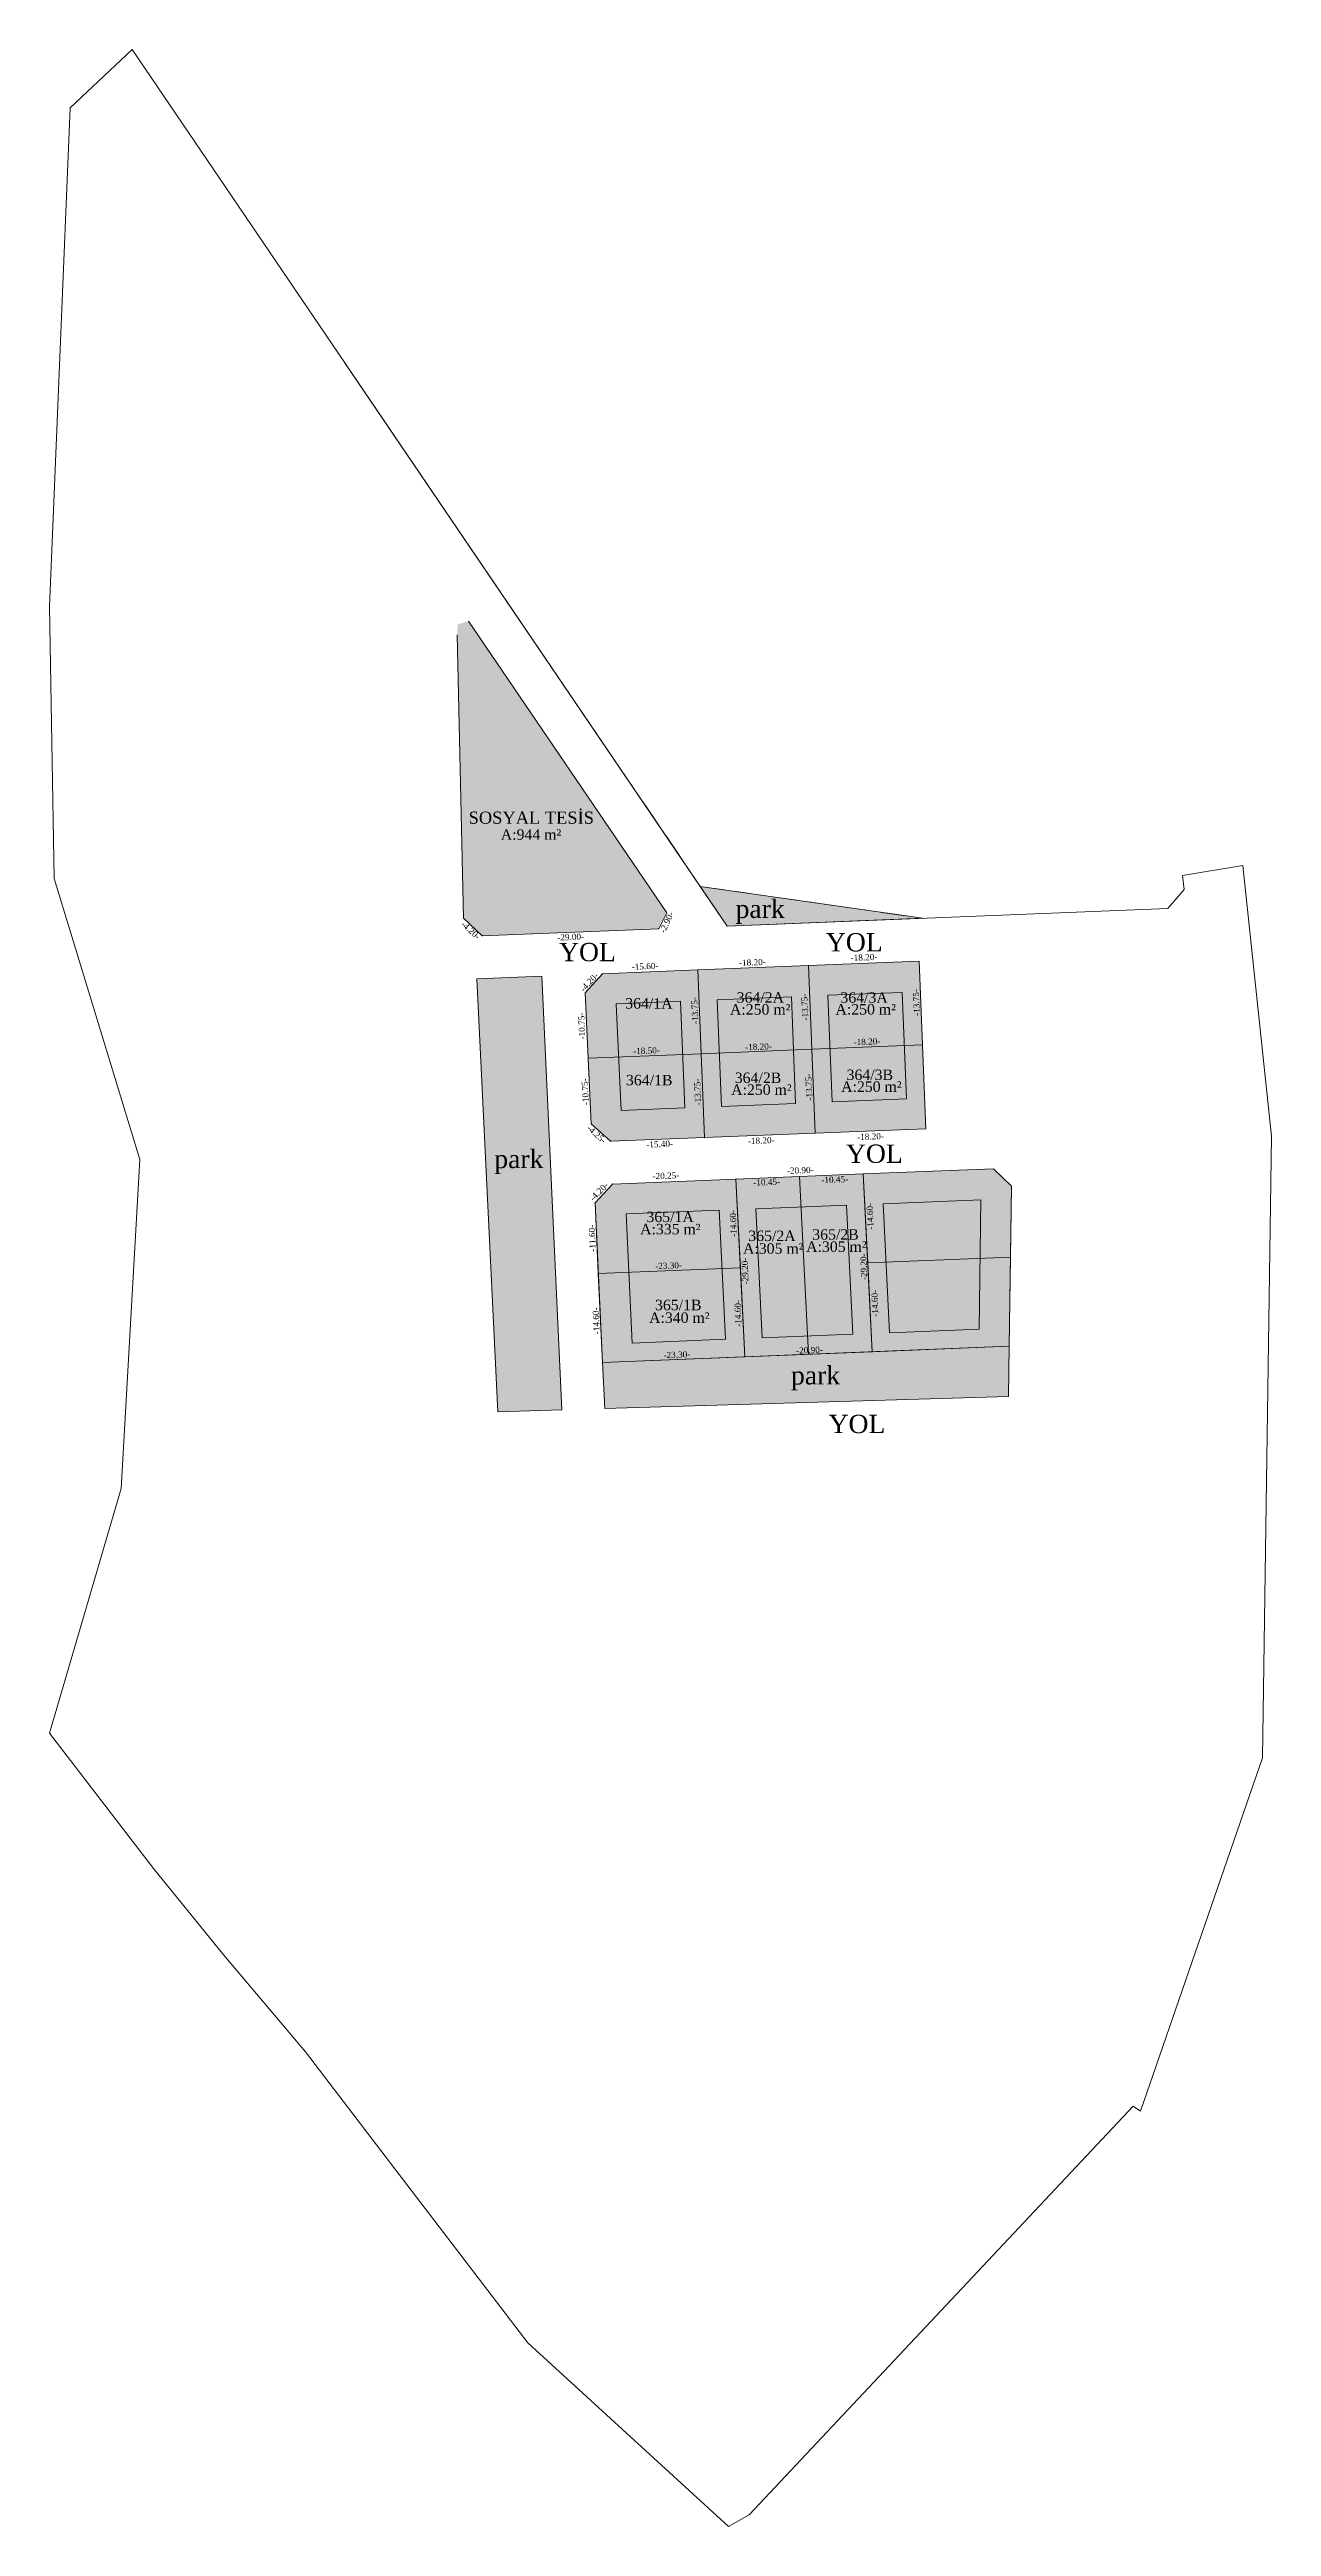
# Model space of a CAD drawing. Header units: millimetres. Extents: x 566284 to 574062, y 4517236 to 4521877.
# Drawn here: x 572928.5 to 573128.9, y 4517235.6 to 4517641.7 of the extents above; entities that cross this region are included whole.
import ezdxf

# ---------------------------------------------------------------- set-up
doc = ezdxf.new("R2010")
doc.units = ezdxf.units.MM
doc.layers.get('0').update_dxf_attribs({"color": 5, "lineweight": 0})
for name, color, linetype, lineweight in [('1_UYG_DISI', 6, 'Continuous', 0), ('DETAY_SNR_PAFTA', 251, 'Continuous', 0), ('DETAY_YAZI_PAFTA', 1, 'Continuous', 0), ('NKOT', 1, 'Continuous', 0), ('NOKTA_PARSEL_YENI', 18, 'Continuous', 0), ('SNRTIP_GECERLI', 30, 'Continuous', 0), ('YAPI OTURUM SINIRI', 253, 'Continuous', 0), ('yazı', 8, 'Continuous', 20), ('yeni', 4, 'Continuous', 0)]:
    doc.layers.add(name, color=color, linetype=linetype, lineweight=lineweight)
doc.styles.get("Standard").update_dxf_attribs({"font": 'TimesNewRoman.ttf'})

msp = doc.modelspace()

# ---------------------------------------------------------------- hatches: boundary and pattern name
h = msp.add_hatch(color=3)
h.dxf.hatch_style = 1
h.paths.add_polyline_path([(572997.22, 4517548), (572995.41, 4517547.48), (572995.34, 4517545.79), (572996.38, 4517499.3), (572999.45, 4517496.42), (573028.4, 4517497.57), (573029.71, 4517500.17)])
h = msp.add_hatch(color=3)
h.dxf.hatch_style = 1
h.paths.add_polyline_path([(573035.22, 4517504.52), (573039.64, 4517498.02), (573071.72, 4517499.3)])
h = msp.add_hatch(color=3)
h.dxf.hatch_style = 1
h.paths.add_polyline_path([(573009.2, 4517489.8), (572998.56, 4517489.37), (573001.99, 4517418.38), (573012.53, 4517418.69)])
h = msp.add_hatch(color=3)
h.dxf.hatch_style = 1
h.paths.add_polyline_path([(573085.9, 4517429.12), (573019.17, 4517426.46), (573019.53, 4517418.9), (573085.78, 4517420.89)])
at = {"layer": 'DETAY_YAZI_PAFTA'}
h = msp.add_hatch(color=256, dxfattribs=at)
h.dxf.hatch_style = 1
h.paths.add_polyline_path([(573034.79, 4517490.82), (573019.2, 4517490.2), (573016.34, 4517487.08), (573016.84, 4517476.34), (573035.34, 4517477.08)])
h = msp.add_hatch(color=256, dxfattribs=at)
h.dxf.hatch_style = 1
h.paths.add_polyline_path([(573035.34, 4517477.08), (573016.84, 4517476.34), (573017.34, 4517465.6), (573020.48, 4517462.73), (573035.88, 4517463.34)])
at = {"layer": 'yeni'}
h = msp.add_hatch(color=4, dxfattribs=at)
h.dxf.hatch_style = 1
h.paths.add_polyline_path([(573052.95, 4517491.54), (573034.79, 4517490.82), (573035.34, 4517477.08), (573053.5, 4517477.81)])
h = msp.add_hatch(color=4, dxfattribs=at)
h.dxf.hatch_style = 1
h.paths.add_polyline_path([(573071.12, 4517492.27), (573052.95, 4517491.54), (573053.5, 4517477.81), (573071.67, 4517478.53)])
h = msp.add_hatch(color=4, dxfattribs=at)
h.dxf.hatch_style = 1
h.paths.add_polyline_path([(573053.5, 4517477.81), (573035.34, 4517477.08), (573035.88, 4517463.34), (573054.05, 4517464.07)])
h = msp.add_hatch(color=4, dxfattribs=at)
h.dxf.hatch_style = 1
h.paths.add_polyline_path([(573071.67, 4517478.53), (573053.5, 4517477.81), (573054.05, 4517464.07), (573072.22, 4517464.79)])
h = msp.add_hatch(color=1, dxfattribs=at)
h.dxf.hatch_style = 1
h.paths.add_polyline_path([(573041.06, 4517456.54), (573020.81, 4517455.73), (573017.95, 4517452.62), (573018.49, 4517441.04), (573041.79, 4517441.97)])
h = msp.add_hatch(color=4, dxfattribs=at)
h.dxf.hatch_style = 1
h.paths.add_polyline_path([(573051.51, 4517456.96), (573041.06, 4517456.54), (573042.52, 4517427.4), (573052.96, 4517427.81)])
h = msp.add_hatch(color=4, dxfattribs=at)
h.dxf.hatch_style = 1
h.paths.add_polyline_path([(573061.95, 4517457.38), (573051.51, 4517456.96), (573052.96, 4517427.81), (573063.41, 4517428.23)])
h = msp.add_hatch(color=1, dxfattribs=at)
h.dxf.hatch_style = 1
h.paths.add_polyline_path([(573086.29, 4517455.35), (573083.33, 4517458.23), (573061.95, 4517457.38), (573062.68, 4517442.8), (573086.12, 4517443.74)])
h = msp.add_hatch(color=1, dxfattribs=at)
h.dxf.hatch_style = 1
h.paths.add_polyline_path([(573086.12, 4517443.74), (573062.68, 4517442.8), (573063.41, 4517428.23), (573085.9, 4517429.13)])
h = msp.add_hatch(color=1, dxfattribs=at)
h.dxf.hatch_style = 1
h.paths.add_polyline_path([(573041.79, 4517441.97), (573018.49, 4517441.04), (573019.17, 4517426.46), (573042.52, 4517427.4)])

# ---------------------------------------------------------------- linework, layer by layer
at = {"color": 18, "true_color": 0x000000}
for points in [[(572942.01, 4517641.72), (573039.64, 4517498.02), (573111.9, 4517500.9), (573114.59, 4517504.01), (573114.34, 4517506.32), (573124.23, 4517507.94), (573128.91, 4517463.58), (573127.42, 4517361.65), (573107.44, 4517303.7), (573106.24, 4517304.53), (573043.23, 4517237.52), (573039.83, 4517235.64), (573006.9, 4517265.76), (572981.39, 4517299.13), (572970.46, 4517313.43), (572957.04, 4517329.32), (572945.51, 4517343.51), (572928.48, 4517365.72), (572940.22, 4517405.82), (572943.3, 4517459.73), (572929.22, 4517505.8), (572928.46, 4517550.42), (572931.85, 4517632.16), (572942.01, 4517641.72)], [(573009.2, 4517489.8), (572998.56, 4517489.37), (573001.99, 4517418.38), (573012.53, 4517418.69), (573009.2, 4517489.8)], [(573085.9, 4517429.12), (573019.17, 4517426.46), (573019.53, 4517418.9), (573085.78, 4517420.89), (573085.9, 4517429.12)]]:
    msp.add_lwpolyline(points, dxfattribs=at)
at = {"layer": '1_UYG_DISI', "color": 18, "lineweight": 0, "true_color": 0x000000}
for p, q in [((573028.48, 4517514.45), (573026.23, 4517517.76)), ((573031.85, 4517509.48), (573029.6, 4517512.79)), ((573035.22, 4517504.52), (573032.97, 4517507.83)), ((573035.22, 4517504.52), (573039.18, 4517503.95)), ((573039.64, 4517498.02), (573035.22, 4517504.52, 96.96)), ((573041.16, 4517503.67), (573045.12, 4517503.1)), ((573039.64, 4517498.02), (573111.9, 4517500.9)), ((573047.1, 4517502.82), (573051.06, 4517502.25)), ((573053.04, 4517501.97), (573057, 4517501.41)), ((573058.98, 4517501.12), (573062.94, 4517500.56)), ((573064.92, 4517500.27), (573068.88, 4517499.71)), ((573009.2, 4517489.8), (572998.56, 4517489.37)), ((572998.56, 4517489.37), (573001.99, 4517418.38)), ((573012.53, 4517418.69), (573009.2, 4517489.8)), ((573019.53, 4517418.9), (573019.17, 4517426.46)), ((573001.99, 4517418.38), (573012.53, 4517418.69)), ((573085.78, 4517420.89), (573019.53, 4517418.9))]:
    msp.add_line(p, q, dxfattribs=at)
msp.add_point((573035.22, 4517504.52, 96.96), dxfattribs=at)
msp.add_point((573035.22, 4517504.52, 96.96), dxfattribs=at)
at = {"layer": 'DETAY_SNR_PAFTA', "color": 18, "lineweight": 0, "true_color": 0x000000}
for p, q in [((573035.22, 4517504.52), (573039.64, 4517498.02)), ((573039.64, 4517498.02), (573071.73, 4517499.3)), ((572998.56, 4517489.37), (573009.2, 4517489.8)), ((573001.99, 4517418.38), (572998.56, 4517489.37)), ((573009.2, 4517489.8), (573012.53, 4517418.69)), ((573019.53, 4517418.9), (573019.17, 4517426.46)), ((573012.53, 4517418.69), (573001.99, 4517418.38)), ((573085.78, 4517420.89), (573019.53, 4517418.9))]:
    msp.add_line(p, q, dxfattribs=at)
at = {"layer": 'NKOT'}
for points in [[(573052.95, 4517491.54), (573034.79, 4517490.82), (573035.34, 4517477.08), (573053.5, 4517477.81), (573052.95, 4517491.54)], [(573071.12, 4517492.27), (573052.95, 4517491.54), (573053.5, 4517477.81), (573071.67, 4517478.53), (573071.12, 4517492.27)], [(573034.79, 4517490.82), (573019.2, 4517490.2), (573016.34, 4517487.08), (573016.84, 4517476.34), (573035.34, 4517477.08), (573034.79, 4517490.82)], [(573035.34, 4517477.08), (573016.84, 4517476.34), (573017.34, 4517465.6), (573020.48, 4517462.73), (573035.88, 4517463.34), (573035.34, 4517477.08)], [(573053.5, 4517477.81), (573035.34, 4517477.08), (573035.88, 4517463.34), (573054.05, 4517464.07), (573053.5, 4517477.81)], [(573071.67, 4517478.53), (573053.5, 4517477.81), (573054.05, 4517464.07), (573072.22, 4517464.79), (573071.67, 4517478.53)], [(573041.06, 4517456.54), (573020.81, 4517455.73), (573017.95, 4517452.62), (573018.49, 4517441.04), (573041.79, 4517441.97), (573041.06, 4517456.54)], [(573051.51, 4517456.96), (573041.06, 4517456.54), (573042.52, 4517427.4), (573052.96, 4517427.81), (573051.51, 4517456.96)], [(573061.95, 4517457.38), (573051.51, 4517456.96), (573052.96, 4517427.81), (573063.41, 4517428.23), (573061.95, 4517457.38)], [(573086.29, 4517455.35), (573083.33, 4517458.23), (573061.95, 4517457.38), (573062.68, 4517442.8), (573086.12, 4517443.74), (573086.29, 4517455.35)], [(573086.12, 4517443.74), (573062.68, 4517442.8), (573063.41, 4517428.23), (573085.9, 4517429.13), (573086.12, 4517443.74)], [(573041.79, 4517441.97), (573018.49, 4517441.04), (573019.17, 4517426.46), (573042.52, 4517427.4), (573041.79, 4517441.97)]]:
    msp.add_lwpolyline(points, close=True, dxfattribs=at)
at = {"layer": 'NOKTA_PARSEL_YENI', "color": 18, "lineweight": 0, "true_color": 0x000000}
for p in [(573035.22, 4517504.52), (573029.71, 4517500.17), (572996.38, 4517499.3), (572999.45, 4517496.42), (573028.4, 4517497.57), (573052.95, 4517491.54), (573019.2, 4517490.2), (573034.79, 4517490.82), (573016.34, 4517487.08), (573017.34, 4517465.6), (573035.88, 4517463.34), (573054.05, 4517464.07), (573020.48, 4517462.73), (573020.81, 4517455.73), (573041.06, 4517456.54), (573061.95, 4517457.38), (573017.95, 4517452.62), (573019.17, 4517426.46), (573042.52, 4517427.4), (573063.41, 4517428.23)]:
    msp.add_point(p, dxfattribs=at)
at = {"layer": 'SNRTIP_GECERLI', "color": 18, "lineweight": 0, "true_color": 0x000000}
for p, q in [((573035.22, 4517504.52), (572976.86, 4517590.42)), ((572996.38, 4517499.3), (572995.34, 4517545.79)), ((572997.22, 4517548), (573029.71, 4517500.17)), ((573071.73, 4517499.3), (573035.22, 4517504.52)), ((573029.71, 4517500.17), (573028.4, 4517497.57)), ((572999.45, 4517496.42), (572996.38, 4517499.3)), ((573028.4, 4517497.57), (572999.45, 4517496.42)), ((573034.79, 4517490.82), (573052.95, 4517491.54)), ((573052.95, 4517491.54), (573071.12, 4517492.27)), ((573054.05, 4517464.07), (573052.95, 4517491.54)), ((573016.34, 4517487.08), (573019.2, 4517490.2)), ((573019.2, 4517490.2), (573034.79, 4517490.82)), ((573035.88, 4517463.34), (573034.79, 4517490.82)), ((573017.34, 4517465.6), (573016.34, 4517487.08)), ((573020.48, 4517462.73), (573017.34, 4517465.6)), ((573035.88, 4517463.34), (573020.48, 4517462.73)), ((573054.05, 4517464.07), (573035.88, 4517463.34)), ((573072.22, 4517464.79), (573054.05, 4517464.07)), ((573017.95, 4517452.62), (573020.81, 4517455.73)), ((573020.81, 4517455.73), (573041.06, 4517456.54)), ((573041.06, 4517456.54), (573061.95, 4517457.38)), ((573042.52, 4517427.4), (573041.06, 4517456.54)), ((573061.95, 4517457.38), (573083.33, 4517458.23)), ((573063.41, 4517428.23), (573061.95, 4517457.38)), ((573019.17, 4517426.46), (573017.95, 4517452.62)), ((573042.52, 4517427.4), (573019.17, 4517426.46)), ((573063.41, 4517428.23), (573042.52, 4517427.4)), ((573085.9, 4517429.13), (573063.41, 4517428.23))]:
    msp.add_line(p, q, dxfattribs=at)
at = {"layer": 'YAPI OTURUM SINIRI', "color": 18, "true_color": 0x000000}
for points in [[(573031.99, 4517485.7), (573021.47, 4517485.28), (573021.43, 4517485.24), (573022.25, 4517467.8), (573032.69, 4517468.22)], [(573050.16, 4517486.43), (573037.98, 4517485.94), (573038.68, 4517468.46), (573050.85, 4517468.94)], [(573068.32, 4517487.15), (573056.15, 4517486.67), (573056.85, 4517469.18), (573069.02, 4517469.67)], [(573038.32, 4517451.43), (573023.04, 4517450.82), (573024.03, 4517429.66), (573039.37, 4517430.27)], [(573059.2, 4517452.26), (573044.31, 4517451.67), (573045.37, 4517430.51), (573060.26, 4517431.11)], [(573081.25, 4517453.14), (573065.2, 4517452.5), (573066.25, 4517431.34), (573080.94, 4517431.93)]]:
    msp.add_lwpolyline(points, close=True, dxfattribs=at)
at = {"layer": 'yeni'}
for p, q in [((573016.84, 4517476.34), (573035.34, 4517477.08)), ((573035.34, 4517477.08), (573053.5, 4517477.81)), ((573053.5, 4517477.81), (573071.67, 4517478.53)), ((573052.96, 4517427.81), (573051.51, 4517456.96)), ((573062.68, 4517442.8), (573086.12, 4517443.74)), ((573018.49, 4517441.04), (573041.79, 4517441.97))]:
    msp.add_line(p, q, dxfattribs=at)
for points in [[(573052.95, 4517491.54), (573034.79, 4517490.82), (573035.88, 4517463.34), (573054.05, 4517464.07)], [(573071.12, 4517492.27), (573052.95, 4517491.54), (573054.05, 4517464.07), (573072.22, 4517464.79)], [(573034.79, 4517490.82), (573019.2, 4517490.2), (573016.34, 4517487.08), (573017.34, 4517465.6), (573020.48, 4517462.73), (573035.88, 4517463.34)], [(573041.06, 4517456.54), (573020.81, 4517455.73), (573017.95, 4517452.62), (573019.17, 4517426.46), (573042.52, 4517427.4)], [(573051.51, 4517456.96), (573041.06, 4517456.54), (573042.52, 4517427.4), (573052.96, 4517427.81)], [(573061.95, 4517457.38), (573051.51, 4517456.96), (573052.96, 4517427.81), (573063.41, 4517428.23)], [(573086.29, 4517455.35), (573083.33, 4517458.23), (573061.95, 4517457.38), (573063.41, 4517428.23), (573085.9, 4517429.13)]]:
    msp.add_lwpolyline(points, close=True, dxfattribs=at)

# ---------------------------------------------------------------- texts
at = {"layer": '1_UYG_DISI', "color": 18, "lineweight": 0, "true_color": 0x000000}
for s, height, p in [('SOSYAL TESİS', 2, (572997.21, 4517514.79)), ('park', 3, (573041.01, 4517499.35)), ('park', 3, (573001.43, 4517458.34)), ('park', 3, (573050.1, 4517422.87))]:
    msp.add_text(s, height=height, dxfattribs=at).set_placement(p)
at = {"layer": 'DETAY_YAZI_PAFTA', "color": 18, "lineweight": 0, "true_color": 0x000000}
for p in [(573055.82, 4517493.86), (573012.05, 4517492.26), (573059.11, 4517459.2), (573056.26, 4517414.89)]:
    msp.add_text('YOL', height=3, dxfattribs=at).set_placement(p)
at = {"layer": 'yazı', "color": 18, "true_color": 0x000000}
for s, p in [('A:944 m²', (573002.49, 4517512.17)), ('364/1A', (573022.9, 4517484.49)), ('A:250 m²', (573040.08, 4517483.5)), ('364/2A', (573041.18, 4517485.46)), ('A:250 m²', (573057.39, 4517483.52)), ('364/3A', (573058.2, 4517485.45)), ('364/1B', (573023.02, 4517471.91)), ('A:250 m²', (573040.28, 4517470.34)), ('364/2B', (573040.87, 4517472.29)), ('A:250 m²', (573058.32, 4517470.84)), ('364/3B', (573059.21, 4517472.78)), ('365/1A', (573026.38, 4517449.49)), ('A:335 m²', (573025.34, 4517447.48)), ('365/2A', (573043.09, 4517446.38)), ('365/2B', (573053.58, 4517446.6)), ('A:305 m²', (573042.22, 4517444.3)), ('A:305 m²', (573052.58, 4517444.6)), ('A:340 m²', (573026.82, 4517432.96)), ('365/1B', (573027.79, 4517435.04))]:
    msp.add_text(s, height=1.715, dxfattribs=at).set_placement(p)
for s, rotation, p in [('-2.90-', 65, (573029.38, 4517496.77)), ('-4.20-', 318, (572995.86, 4517498.19)), ('-29.00-', 2, (573011.77, 4517495.65)), ('-15.60-', 2.2852, (573023.98, 4517490.85)), ('-18.20-', 2.2852, (573041.58, 4517491.48)), ('-18.20-', 2.2852, (573059.89, 4517492.3)), ('-4.20-', 47, (573016.12, 4517487.15)), ('-13.75-', 92.6773, (573071.26, 4517483.31)), ('-10.75-', 92.6773, (573016.36, 4517479.44)), ('-13.75-', 92.6773, (573034.9, 4517482)), ('-13.75-', 92.6773, (573052.95, 4517482.56)), ('-18.20-', 2.2852, (573060.37, 4517478.48)), ('-18.50-', 2.2852, (573024.21, 4517477.01)), ('-18.20-', 2.2852, (573042.58, 4517477.65)), ('-10.75-', 92.6773, (573016.94, 4517468.67)), ('-13.75-', 92.6773, (573035.37, 4517468.63)), ('-13.75-', 92.6773, (573053.62, 4517469.43)), ('-4.25-', 318, (573016.51, 4517464.76)), ('-18.20-', 2.2852, (573043.03, 4517462.27)), ('-18.20-', 2.2852, (573060.96, 4517462.92)), ('-15.40-', 2.2852, (573026.37, 4517461.69)), ('-4.20-', 45, (573017.65, 4517452.84)), ('-20.25-', 2.2852, (573027.39, 4517456.5)), ('-10.45-', 2.2852, (573043.92, 4517455.45)), ('-20.90-', 2.2852, (573049.43, 4517457.4)), ('-10.45-', 2.2852, (573055.09, 4517455.88)), ('-14.60-', 92, (573041.19, 4517447.09)), ('-14.60-', 92, (573063.65, 4517448.25)), ('-11.60-', 92, (573018.06, 4517444.66)), ('-23.30-', 2.2852, (573027.83, 4517441.77)), ('-29.20-', 92, (573043.13, 4517439.27)), ('-29.20-', 92, (573062.6, 4517439.98)), ('-14.60-', 92, (573018.7, 4517431.11)), ('-14.60-', 92, (573041.96, 4517432.33)), ('-14.60-', 92, (573064.42, 4517433.99)), ('-23.30-', 2.2852, (573029.2, 4517427.16)), ('-20.90-', 2.2852, (573050.94, 4517427.91))]:
    msp.add_text(s, height=1, rotation=rotation, dxfattribs=at).set_placement(p)

doc.saveas('drawing.dxf')
